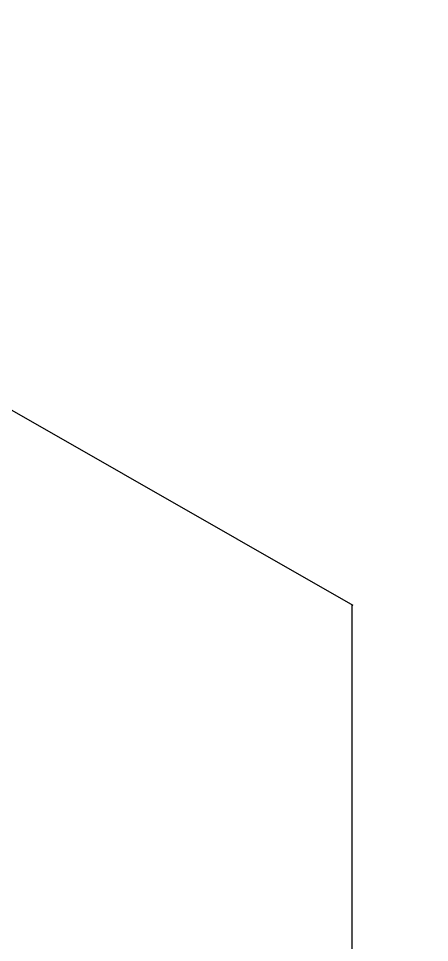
# Model space of a CAD drawing. Extents: x -1328 to 5679, y -4611 to 1603.
# Drawn here: x 1158.6 to 1189.6, y -2687.4 to -2617.5 of the extents above; entities that cross this region are included whole.
import ezdxf

# ---------------------------------------------------------------- set-up
doc = ezdxf.new("R2010")
doc.units = 0
doc.header["$MEASUREMENT"] = 0
doc.layers.add('G-ANNO-TTLB', color=7, linetype='Continuous', lineweight=0)
doc.layers.add('TYVEK', color=7, linetype='Continuous', lineweight=0)

msp = doc.modelspace()

# ---------------------------------------------------------------- hatches: boundary and pattern name
at = {"layer": 'G-ANNO-TTLB', "true_color": 0xff00ff, "transparency": 33554687}
h = msp.add_hatch(color=6, dxfattribs=at)
edge = h.paths.add_edge_path()
edge.add_spline(control_points=[(1601.482, -3473.689), (1601.482, -3473.689), (-1328.036, -3473.689), (-1328.036, -3473.689), (-1328.036, -3473.689), (-1328.036, -1016.689), (-1328.036, -1016.689), (-1328.036, -1016.689), (1601.482, -1016.689), (1601.482, -1016.689), (1601.482, -1016.689), (1601.482, -3473.689), (1601.482, -3473.689)], knot_values=[0, 0, 0, 0, 1, 1, 1, 2, 2, 2, 3, 3, 3, 4, 4, 4, 4], degree=3, periodic=0)
edge = h.paths.add_edge_path()
edge.add_spline(control_points=[(-1319.036, -1025.689), (-1319.036, -1025.689), (-1319.036, -3464.689), (-1319.036, -3464.689), (-1319.036, -3464.689), (1592.482, -3464.689), (1592.482, -3464.689), (1592.482, -3464.689), (1592.482, -1025.689), (1592.482, -1025.689), (1592.482, -1025.689), (-1319.036, -1025.689), (-1319.036, -1025.689)], knot_values=[0, 0, 0, 0, 1, 1, 1, 2, 2, 2, 3, 3, 3, 4, 4, 4, 4], degree=3, periodic=0)
edge.add_line((-1319.036, -1025.689), (-1319.036, -1025.689))

# ---------------------------------------------------------------- linework, layer by layer
at = {"layer": 'G-ANNO-TTLB'}
for points in [[(1601.482, -3473.689), (1601.482, -3473.689), (-1328.036, -3473.689), (-1328.036, -3473.689), (-1328.036, -3473.689), (-1328.036, -1016.689), (-1328.036, -1016.689), (-1328.036, -1016.689), (1601.482, -1016.689), (1601.482, -1016.689), (1601.482, -1016.689), (1601.482, -3473.689), (1601.482, -3473.689)], [(-1319.036, -1025.689), (-1319.036, -1025.689), (-1319.036, -3464.689), (-1319.036, -3464.689), (-1319.036, -3464.689), (1592.482, -3464.689), (1592.482, -3464.689), (1592.482, -3464.689), (1592.482, -1025.689), (1592.482, -1025.689), (1592.482, -1025.689), (-1319.036, -1025.689), (-1319.036, -1025.689)]]:
    msp.add_open_spline(points, degree=3, knots=[0, 0, 0, 0, 1, 1, 1, 2, 2, 2, 3, 3, 3, 4, 4, 4, 4], dxfattribs=at)
at = {"layer": 'TYVEK', "color": 4, "lineweight": 25, "true_color": 0x00ffff}
for p, q in [((1157.707, -2646.889), (1183.825, -2661.844)), ((1183.771, -2661.813), (1183.771, -2695.242))]:
    msp.add_line(p, q, dxfattribs=at)

doc.saveas('drawing.dxf')
